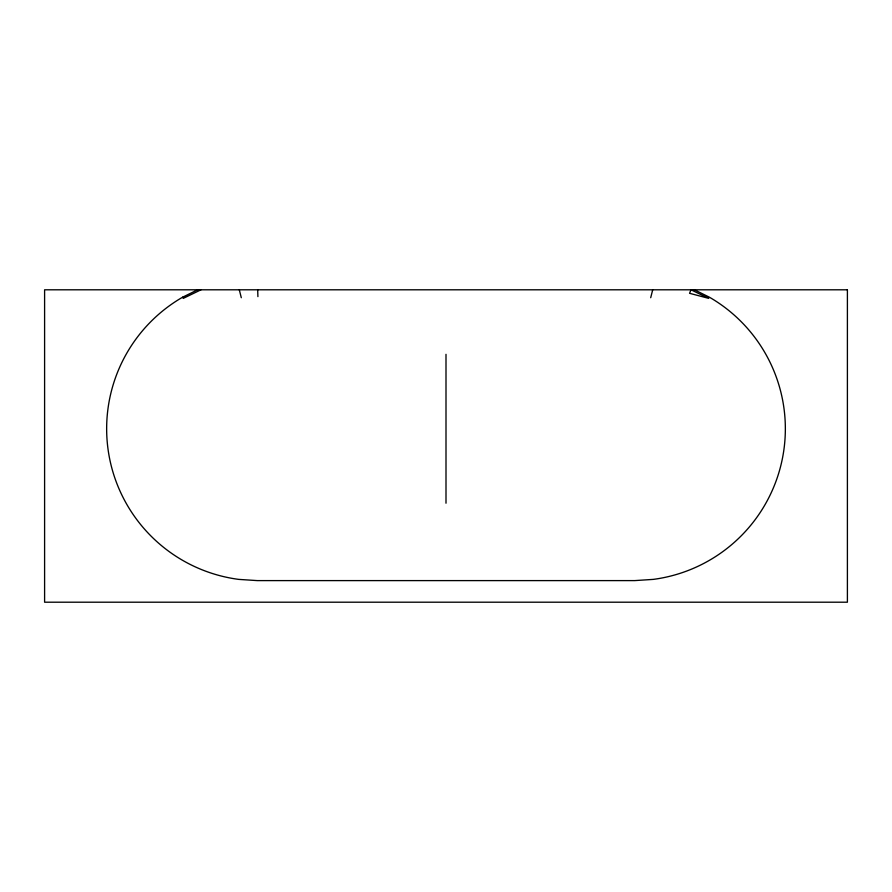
<?xml version="1.0" encoding="UTF-8"?>
<svg xmlns="http://www.w3.org/2000/svg" width="892" height="892" viewBox="0 0 892 892"><rect width="100%" height="100%" fill="white"/><g stroke="black" fill="none" stroke-linecap="round" stroke-linejoin="round"><path stroke-width="1.34" d="M650.703 297.716L652.699 289.8M694.366 289.8L709.408 297.214A151.919 151.919 0 0 1 653.279 579.387L634.736 580.603L257.264 580.603L238.721 579.387A151.919 151.919 0 0 1 182.592 297.214L197.634 289.8M200.99 289.8L183.273 298.374L182.592 297.214M239.301 289.8L241.297 297.716M257.688 289.8L257.911 296.623M446 354.325L446 503.222M691.01 289.8L689.561 293.301L708.727 298.374L691.01 289.8M847.4 289.8L44.6 289.8L44.6 602.2L847.4 602.2L847.4 289.8"/></g></svg>
